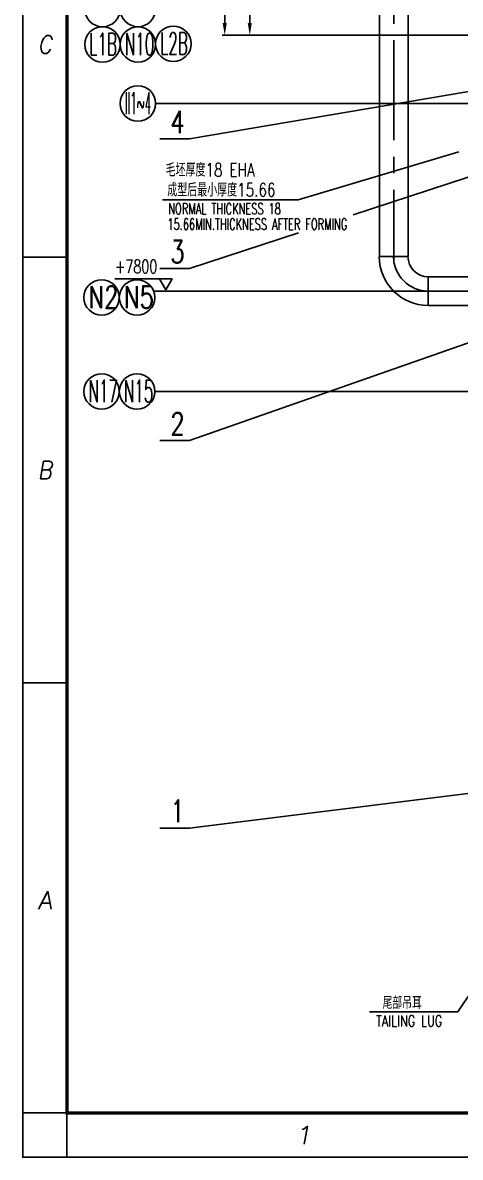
# Model space of a CAD drawing. Extents: x 45567 to 121349, y -17555 to 19241.
# Drawn here: x 45571.9 to 45670.7, y 9926.3 to 10182.2 of the extents above; entities that cross this region are included whole.
import ezdxf
from ezdxf.enums import TextEntityAlignment as Align

# ---------------------------------------------------------------- set-up
doc = ezdxf.new("R2010")
doc.units = 0
doc.header["$LTSCALE"] = 30
doc.header["$MEASUREMENT"] = 0
doc.linetypes.add('CENTER2', pattern=[1.125, 0.75, -0.125, 0.125, -0.125])
doc.layers.get('DEFPOINTS').update_dxf_attribs({"linetype": 'CONTINUOUS'})
for name, color, linetype in [('1', 2, 'CONTINUOUS'), ('2', 1, 'CONTINUOUS'), ('3', 3, 'CENTER2'), ('L100_9', 2, 'CONTINUOUS')]:
    doc.layers.add(name, color=color, linetype=linetype)
doc.styles.add('HZ', font='simplex.shx', dxfattribs={"width": 0.75, "bigfont": 'SBTXT.shx'})
doc.styles.get("Standard").update_dxf_attribs({"font": 'simplex', "width": 0.75, "bigfont": 'SBTXT'})
doc.dimstyles.new('STANDARD$0', dxfattribs={"dimtxt": 3.2, "dimasz": 2.8, "dimexe": 0.6, "dimexo": 0.6, "dimgap": 1, "dimtad": 1, "dimdec": 0, "dimzin": 0, "dimdsep": 46, "dimtxsty": 'HZ', "dimcen": 0.09, "dimadec": 0, "dimazin": 0, "dimtfac": 1, "dimtdec": 0, "dimtmove": 0, "dimatfit": 3, "dimfxl": 0, "dimtolj": 1, "dimtzin": 0, "dimarcsym": 0})

# ---------------------------------------------------------------- blocks, each defined once
blk = doc.blocks.new('*D1545')
at = {"layer": '1', "color": 0, "lineweight": -2}
for p, q in [((45624.3, 10340.92), (45616.95, 10340.92)), ((45617.55, 10182.18), (45617.55, 10338.12)), ((45676.55, 10179.38), (45616.95, 10179.38))]:
    blk.add_line(p, q, dxfattribs=at)
at = {"layer": '1', "color": 0}
for points in [[(45617.09, 10338.12), (45618.02, 10338.12), (45617.55, 10340.92)], [(45617.09, 10182.18), (45618.02, 10182.18), (45617.55, 10179.38)]]:
    blk.add_solid(points, dxfattribs=at)
at = {"layer": 'DEFPOINTS', "color": 0}
for p in [(45617.55, 10340.92), (45624.9, 10340.92), (45677.15, 10179.38)]:
    blk.add_point(p, dxfattribs=at)
at = {"layer": '1', "color": 0, "insert": (45614.95, 10256.66), "char_height": 3.2, "attachment_point": 5, "rotation": 90, "style": 'HZ'}
blk.add_mtext('\\A1;3400', dxfattribs=at)
blk = doc.blocks.new('*D1593')
at = {"layer": '1', "color": 0, "lineweight": -2}
for p, q in [((45698.22, 10275.54), (45622.61, 10275.54)), ((45623.21, 10182.18), (45623.21, 10272.74)), ((45700.57, 10179.38), (45622.61, 10179.38))]:
    blk.add_line(p, q, dxfattribs=at)
at = {"layer": '1', "color": 0}
for points in [[(45622.74, 10272.74), (45623.67, 10272.74), (45623.21, 10275.54)], [(45622.74, 10182.18), (45623.67, 10182.18), (45623.21, 10179.38)]]:
    blk.add_solid(points, dxfattribs=at)
at = {"layer": 'DEFPOINTS', "color": 0}
for p in [(45623.21, 10275.54), (45698.82, 10275.54), (45701.17, 10179.38)]:
    blk.add_point(p, dxfattribs=at)
at = {"layer": '1', "color": 0, "insert": (45620.61, 10227.46), "char_height": 3.2, "attachment_point": 5, "rotation": 90, "style": 'HZ'}
blk.add_mtext('\\A1;2500', dxfattribs=at)

msp = doc.modelspace()

# ---------------------------------------------------------------- linework, layer by layer
at = {"layer": '1'}
for p, q in [((45704.179405, 10172.063673), (45609.583274, 10156.002952)), ((45728.658796, 10165.754878), (45646.573602, 10138.882162)), ((45690.959871, 10163.997345), (45601.940064, 10163.997345)), ((45634.127988, 10142.3018), (45670.394992, 10153.108606)), ((45634.127988, 10142.3018), (45603.511104, 10142.3018)), ((45634.22814, 10134.840555), (45609.583274, 10126.77242)), ((45605.689141, 10124.47334), (45592.724501, 10124.47334)), ((45602.833744, 10124.47334), (45604.261442, 10122.000494)), ((45604.261442, 10122.000494), (45605.689141, 10124.47334)), ((45670.729164, 10121.689653), (45601.758729, 10121.689653)), ((45609.583274, 10087.958027), (45693.710207, 10117.476191)), ((45690.325085, 10099.056626), (45601.760167, 10099.056626)), ((45693.111316, 10010.941594), (45609.583274, 10000.569727)), ((45670.13895, 9959.159511), (45680.432339, 9974.445223))]:
    msp.add_line(p, q, dxfattribs=at)
at = {"layer": '1', "ltscale": 3}
msp.add_line((45670.13895, 9959.159511), (45650.231859, 9959.159511), dxfattribs=at)
at = {"layer": '1'}
for centre in [(45589.960993, 10185.322304), (45597.960993, 10185.322304), (45589.960993, 10177.322304), (45597.960993, 10177.322304), (45605.958015, 10177.476622), (45597.940064, 10163.997345), (45589.758729, 10120.259714), (45597.758729, 10120.259714), (45589.760167, 10099.056626), (45597.760167, 10099.056626)]:
    msp.add_circle(centre, 4, dxfattribs=at)
at = {"layer": '2'}
for p, q in [((45652.472874, 10259.630761), (45652.472651, 10129.497346)), ((45658.945951, 10259.630761), (45658.945728, 10129.497345)), ((45602.89854, 10156.002952), (45609.583274, 10156.002952)), ((45658.907392, 10129.497345), (45652.434519, 10129.497348)), ((45602.89854, 10126.77242), (45609.583274, 10126.77242)), ((45679.727446, 10124.926191), (45663.452222, 10124.926166)), ((45663.478648, 10124.926089), (45663.478648, 10118.453216)), ((45679.727446, 10118.453114), (45663.478648, 10118.453216)), ((45602.89854, 10087.958027), (45609.583274, 10087.958027)), ((45602.89854, 10000.569727), (45609.583274, 10000.569727))]:
    msp.add_line(p, q, dxfattribs=at)
for radius in [11.044129, 4.571256]:
    msp.add_arc((45663.478648, 10129.497345), radius, 180, 270, dxfattribs=at)
at = {"layer": '3'}
msp.add_line((45655.709413, 10414.50896), (45655.709413, 10128.316655), dxfattribs=at)
at = {"layer": '3', "ltscale": 3}
msp.add_line((45663.478648, 10121.689653), (45750.401731, 10121.689653), dxfattribs=at)
msp.add_arc((45663.478648, 10129.497345), 7.807692, 180, 270, dxfattribs=at)
at = {"layer": 'L100_9', "color": 2}
for points in [[(45571.945072, 11115.317855), (45571.945072, 9926.317855), (46412.945072, 9926.317855), (46412.945072, 11115.317855), (45571.945072, 11115.317855)], [(45571.945072, 10129.317855), (45581.945072, 10129.317855)], [(45571.945072, 10033.317855), (45581.945072, 10033.317855)], [(45571.945072, 9936.317855), (45581.945072, 9936.317855)], [(45581.945072, 9936.317855), (45581.945072, 9926.317855)]]:
    msp.add_lwpolyline(points, dxfattribs=at)
at = {"layer": 'L100_9', "color": 2, "const_width": 0.7}
msp.add_lwpolyline([(45581.945072, 11090.317855), (45581.945072, 9936.317855), (46402.945072, 9936.317855), (46402.945072, 11090.317855), (45581.945072, 11090.317855)], dxfattribs=at)

# ---------------------------------------------------------------- texts
at = {"layer": '1', "style": 'HZ'}
for s, height, width, p in [('L1B', 5, 0.5, (45587.005576, 10174.900437)), ('N10', 5, 0.5, (45595.005576, 10174.900437)), ('L2B', 5, 0.5, (45603.002598, 10175.054755)), ('II1~4', 5, 0.35, (45594.984647, 10161.575478)), ('4', 5, 0.75, (45605.297269, 10157.315002)), ('毛坯厚度18 EHA', 3, 0.75, (45604.208945, 10147.521401)), ('成型后最小厚度15.66', 3, 0.75, (45604.593359, 10143.016751)), ('NORMAL THICKNESS 18', 2.5, 0.65, (45604.812833, 10139.030216)), ('15.66MIN.THICKNESS AFTER FORMING', 2.5, 0.65, (45604.612833, 10135.530216)), ('3', 5, 0.75, (45605.297269, 10128.08447)), ('+7800', 2.9999999, 0.7, (45592.799774, 10125.769579)), ('N2', 5, 0.75, (45586.803312, 10117.837847)), ('N5', 5, 0.75, (45594.803312, 10117.837847)), ('N17', 5, 0.5, (45586.80475, 10096.634759)), ('N15', 5, 0.5, (45594.80475, 10096.634759)), ('2', 5, 0.75, (45605.297269, 10089.270077)), ('1', 5, 0.75, (45605.297269, 10001.881777)), ('尾部吊耳', 2.8, 0.75, (45653.195447, 9959.769682)), ('TAILING LUG', 2.5, 0.75, (45651.722033, 9955.821787))]:
    msp.add_text(s, height=height, dxfattribs=dict(at, width=width)).set_placement(p)
at = {"layer": 'L100_9', "color": 2, "oblique": 10.00002301}
for s, width, p, p2 in [('C', 1.12, (45575.345072, 10175.317855), (45578.545072, 10175.317855)), ('B', 1.2, (45575.345072, 10079.317855), (45578.545072, 10079.317855)), ('A', 1.05, (45575.345072, 9982.317855), (45578.545072, 9982.317855))]:
    msp.add_text(s, height=4, dxfattribs=dict(at, width=width)).set_placement(p, p2, align=Align.FIT)
at = {"layer": 'L100_9', "color": 2, "oblique": 10, "width": 1.2}
msp.add_text('1', height=4, dxfattribs=at).set_placement((45633.244072, 9929.317855))

# ---------------------------------------------------------------- dimensions: what is measured, and where the dimension line sits
at = {"layer": '1'}
dim = msp.add_linear_dim(base=(45617.55374, 10340.920419), p1=(45677.152041, 10179.38196), p2=(45624.901721, 10340.920419), angle=90, text='3400', dimstyle='STANDARD$0', override={"dimlfac": 26}, dxfattribs=at)
dim.commit()
dim.dimension.update_dxf_attribs({"geometry": '*D1545', "text_midpoint": (45617.55374, 10256.660364), "dimtype": 160})
dim = msp.add_linear_dim(base=(45623.207485, 10275.535805), p1=(45701.17095, 10179.38196), p2=(45698.824797, 10275.535805), angle=90, dimstyle='STANDARD$0', override={"dimlfac": 26}, dxfattribs=at)
dim.commit()
dim.dimension.update_dxf_attribs({"geometry": '*D1593', "text_midpoint": (45620.607485, 10227.458882)})

doc.saveas('drawing.dxf')
